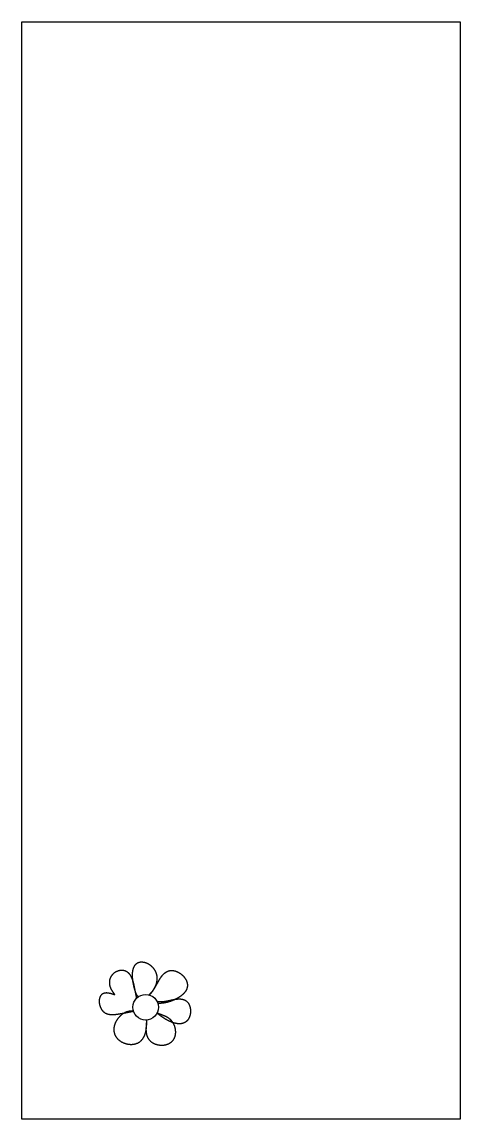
# Model space of a CAD drawing. Header units: millimetres. Extents: x -120 to 0, y 16 to 316.
import ezdxf

# ---------------------------------------------------------------- set-up
doc = ezdxf.new("R2010")
doc.units = ezdxf.units.MM
doc.layers.get('0').update_dxf_attribs({"linetype": 'CONTINUOUS'})

msp = doc.modelspace()

# ---------------------------------------------------------------- linework, layer by layer
msp.add_lwpolyline([(0, 316), (0, 16), (-120, 16), (-120, 316)], close=True)
msp.add_circle((-86.11, 46.58), 3.5)
for points in [[(-88.13, 49.44), (-88.2, 49.48), (-88.32, 49.6), (-88.5, 49.86), (-88.75, 50.37), (-89.07, 51.26), (-89.37, 52.38), (-89.62, 53.68), (-89.75, 55.07), (-89.71, 56.41), (-89.41, 57.58), (-88.84, 58.46), (-87.99, 58.96), (-86.93, 59.05), (-85.78, 58.73), (-84.68, 58.06), (-83.78, 57.11), (-83.18, 55.96), (-82.94, 54.71), (-83.06, 53.42), (-83.5, 52.16), (-84.06, 51.21), (-84.58, 50.56), (-84.97, 50.15), (-85.18, 49.95)], [(-88.6, 49.05), (-88.6, 49.14), (-88.63, 49.33), (-88.67, 49.64), (-88.76, 50.09), (-88.89, 50.74), (-89.04, 51.47), (-89.21, 52.29), (-89.4, 53.15), (-89.64, 54.03), (-89.97, 54.86), (-90.41, 55.58), (-90.98, 56.15), (-91.68, 56.53), (-92.47, 56.69), (-93.32, 56.62), (-94.15, 56.35), (-94.9, 55.87), (-95.51, 55.23), (-95.92, 54.46), (-96.11, 53.61), (-96.05, 52.72), (-95.78, 51.85), (-95.36, 51.07), (-94.9, 50.44), (-94.58, 50.03), (-94.52, 49.89), (-94.81, 49.99), (-95.42, 50.23), (-96.24, 50.46), (-97.12, 50.53), (-97.9, 50.33), (-98.48, 49.81), (-98.82, 49.02), (-98.89, 48.07), (-98.73, 47.08), (-98.37, 46.18), (-97.86, 45.46), (-97.22, 44.96), (-96.49, 44.67), (-95.69, 44.56), (-94.85, 44.57), (-93.98, 44.66), (-93.09, 44.8), (-92.19, 44.96), (-91.28, 45.14), (-90.55, 45.28), (-90, 45.39), (-89.63, 45.47), (-89.44, 45.5)], [(-85.18, 49.95), (-85.07, 50.03), (-84.87, 50.19), (-84.56, 50.49), (-84.16, 50.98), (-83.66, 51.74), (-83.16, 52.63), (-82.64, 53.61), (-82.07, 54.6), (-81.41, 55.5), (-80.63, 56.21), (-79.71, 56.63), (-78.66, 56.7), (-77.55, 56.4), (-76.48, 55.79), (-75.56, 54.94), (-74.9, 53.93), (-74.59, 52.88), (-74.68, 51.84), (-75.13, 50.89), (-75.89, 50.05), (-76.85, 49.33), (-77.92, 48.74), (-79.02, 48.27), (-80.08, 47.93), (-81.08, 47.71), (-81.8, 47.63), (-82.31, 47.62), (-82.63, 47.64), (-82.78, 47.66)], [(-83.01, 48.2), (-82.83, 48.16), (-82.47, 48.11), (-81.92, 48.08), (-81.17, 48.13), (-80.2, 48.3), (-79.22, 48.52), (-78.23, 48.74), (-77.28, 48.87), (-76.38, 48.86), (-75.57, 48.68), (-74.88, 48.28), (-74.34, 47.67), (-73.98, 46.87), (-73.8, 45.96), (-73.81, 45), (-74, 44.09), (-74.36, 43.3), (-74.87, 42.68), (-75.51, 42.26), (-76.25, 42.04), (-77.08, 42.01), (-77.97, 42.14), (-78.9, 42.42), (-79.88, 42.85), (-80.89, 43.42), (-81.72, 43.98), (-82.35, 44.46), (-82.78, 44.8), (-83, 44.98)], [(-89.44, 45.5), (-89.55, 45.5), (-89.77, 45.51), (-90.13, 45.51), (-90.66, 45.48), (-91.42, 45.3), (-92.28, 44.89), (-93.16, 44.19), (-93.97, 43.23), (-94.59, 42.08), (-94.91, 40.84), (-94.84, 39.61), (-94.34, 38.48), (-93.48, 37.54), (-92.35, 36.84), (-91.06, 36.44), (-89.75, 36.35), (-88.53, 36.59), (-87.49, 37.19), (-86.68, 38.13), (-86.11, 39.42), (-85.87, 40.72), (-85.81, 41.85), (-85.82, 42.66), (-85.84, 43.09)], [(-85.84, 43.09), (-85.87, 42.84), (-85.92, 42.33), (-86, 41.58), (-86.06, 40.59), (-85.99, 39.42), (-85.68, 38.34), (-85.05, 37.41), (-84.08, 36.69), (-82.86, 36.24), (-81.5, 36.12), (-80.18, 36.34), (-79.06, 36.93), (-78.27, 37.84), (-77.86, 38.98), (-77.83, 40.22), (-78.1, 41.42), (-78.62, 42.46), (-79.3, 43.25), (-80.09, 43.81), (-80.97, 44.22), (-81.74, 44.5), (-82.35, 44.73), (-82.78, 44.89), (-83, 44.98)]]:
    msp.add_open_spline(points, degree=5)

doc.saveas('drawing.dxf')
